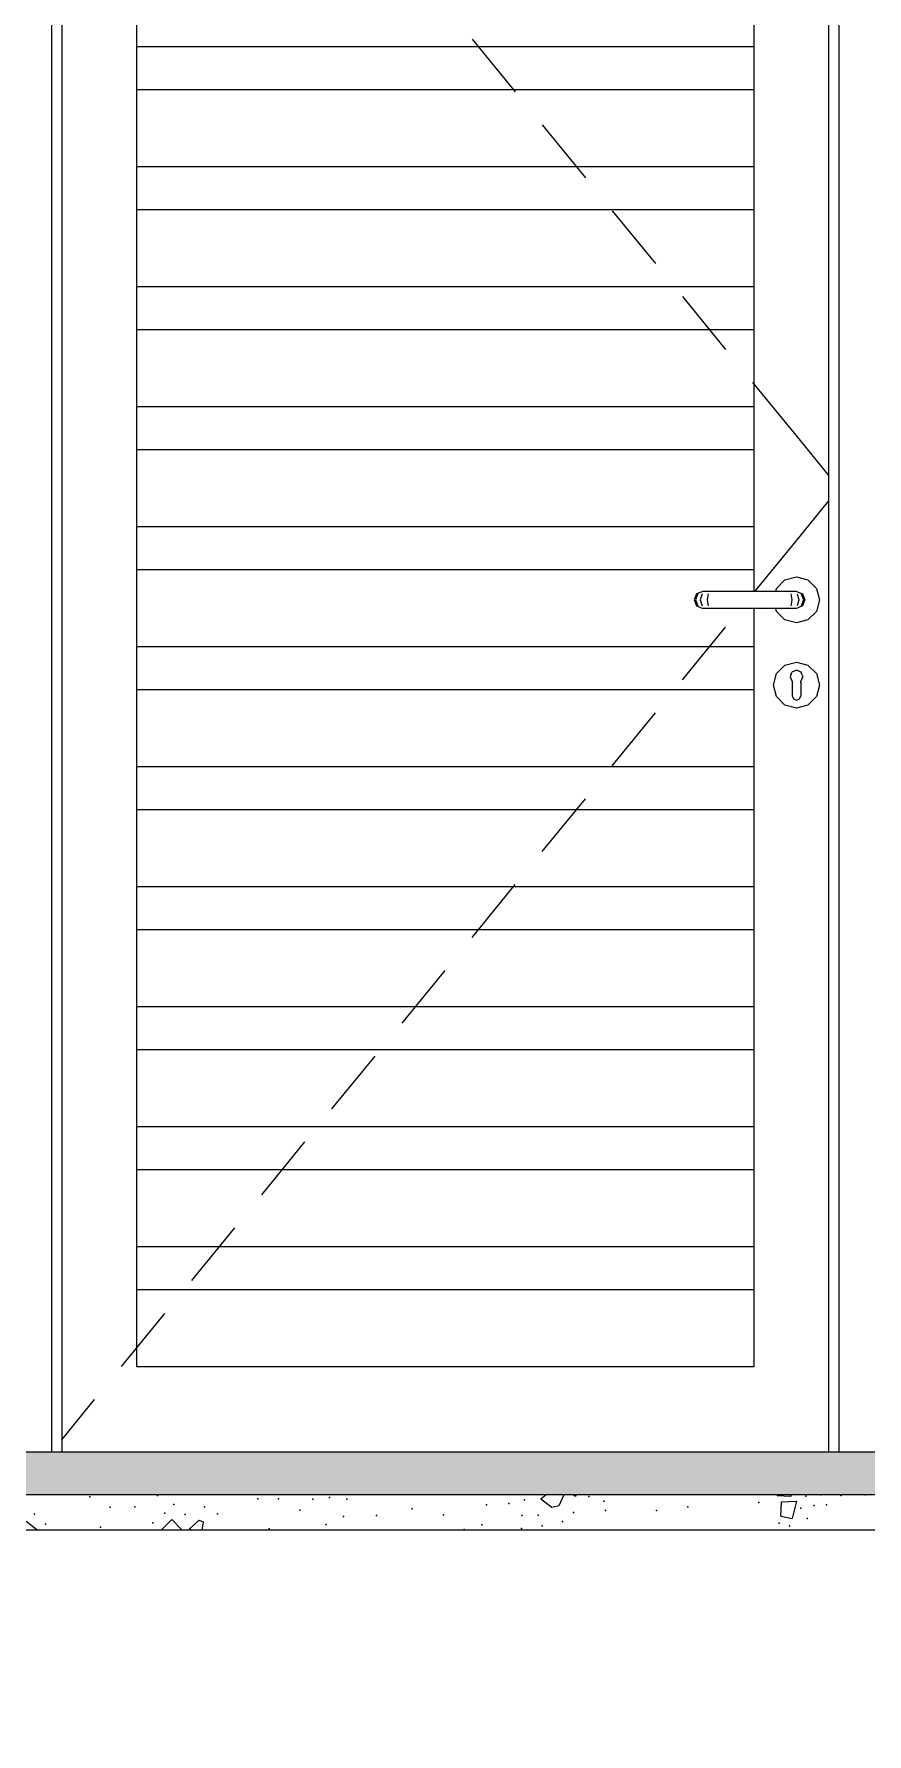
# Model space of a CAD drawing. Header units: metres. Extents: x -1783 to 21505, y -57 to 13660.
# Drawn here: x 14323.8 to 14421.5, y 7274.6 to 7474 of the extents above; entities that cross this region are included whole.
import ezdxf

# ---------------------------------------------------------------- set-up
doc = ezdxf.new("R2010")
doc.units = ezdxf.units.M
doc.header["$MEASUREMENT"] = 0
for name, color, linetype, lineweight in [('01_F1 FACHADA FRONTAL _1_LAJES.EST_Caneta_No__241', 7, 'Continuous', 13), ('01_F1 FACHADA FRONTAL _1_LAJES.EST_Caneta_No__3', 7, 'Continuous', 25), ('01_F1 FACHADA FRONTAL _1_PAREDE CONSTRUIR_Caneta_No__241', 7, 'Continuous', 13)]:
    doc.layers.add(name, color=color, linetype=linetype, lineweight=lineweight)
doc.layers.add('01_F1 FACHADA FRONTAL _1_LAJES.EST_Caneta_No__95', color=7, linetype='Continuous', lineweight=0, true_color=0xaeaeae)
doc.layers.add('01_F1 FACHADA FRONTAL _1_PAREDE CONSTRUIR', color=7, linetype='Continuous')
doc.layers.add('cotas', color=7, linetype='Continuous')

# ---------------------------------------------------------------- blocks, each defined once
blk = doc.blocks.new('*X6668', base_point=(-78.7899, -34.2481))
at = {"layer": '01_F1 FACHADA FRONTAL _1_LAJES.EST_Caneta_No__241', "color": 7, "linetype": 'Continuous', "lineweight": 13, "ltscale": 1000}
for p, q in [((-43.3927, -0.1), (-43.3988, -0.105)), ((-43.3861, -0.115), (-43.3988, -0.105)), ((-43.378, -0.113), (-43.3861, -0.115)), ((-43.3718, -0.1002), (-43.378, -0.113)), ((-43.3583, -0.1021), (-43.361, -0.1)), ((-43.3575, -0.1), (-43.3583, -0.1021)), ((-43.1216, -0.1012), (-43.1211, -0.1)), ((-43.1057, -0.102), (-43.1216, -0.1012)), ((-43.1173, -0.125), (-43.1166, -0.1084)), ((-43.1166, -0.1084), (-43.0992, -0.1073)), ((-43.1052, -0.1), (-43.1057, -0.102)), ((-43.0992, -0.1073), (-43.1043, -0.1279)), ((-44.0027, -0.1308), (-43.9901, -0.1408)), ((-43.8434, -0.1402), (-43.8317, -0.129)), ((-43.8317, -0.129), (-43.8196, -0.1416)), ((-43.811, -0.1399), (-43.8, -0.1297)), ((-43.8, -0.1297), (-43.795, -0.1318)), ((-43.795, -0.1318), (-43.7968, -0.1415)), ((-43.1173, -0.125), (-43.1043, -0.1279)), ((-43.9909, -0.1415), (-43.9901, -0.1408)), ((-43.8432, -0.1415), (-43.8434, -0.1402)), ((-43.8082, -0.1415), (-43.811, -0.1399))]:
    blk.add_line(p, q, dxfattribs=at)
for p in [(-43.928, -0.1023), (-43.9043, -0.1144), (-43.8752, -0.1139), (-43.8487, -0.1009), (-43.8294, -0.1114), (-43.7936, -0.114), (-43.7311, -0.1048), (-43.7069, -0.1046), (-43.6816, -0.118), (-43.6664, -0.1051), (-43.6468, -0.1031), (-43.6264, -0.105), (-43.5501, -0.1166), (-43.4628, -0.1119), (-43.4367, -0.11), (-43.4181, -0.106), (-43.3427, -0.1021), (-43.3252, -0.1075), (-43.3233, -0.1185), (-43.2631, -0.1183), (-43.2264, -0.1139), (-43.1432, -0.1091), (-43.0939, -0.1157), (-43.088, -0.1015), (-43.0783, -0.1124), (-43.0704, -0.1002), (-43.0639, -0.1118), (-43.0471, -0.1009), (-43.0186, -0.1002), (-43.993, -0.1227), (-43.9799, -0.1345), (-43.9155, -0.1379), (-43.8541, -0.1329), (-43.8401, -0.1215), (-43.8161, -0.1229), (-43.7783, -0.1225), (-43.6508, -0.1348), (-43.6306, -0.1256), (-43.5918, -0.1241), (-43.5131, -0.1234), (-43.4681, -0.1353), (-43.4216, -0.1395), (-43.4213, -0.1244), (-43.402, -0.1238), (-43.3975, -0.1364), (-43.3735, -0.1313), (-43.3605, -0.1208), (-43.1194, -0.1333), (-43.1073, -0.1364), (-43.0864, -0.1279), (-43.7175, -0.1399), (-43.4889, -0.1405)]:
    blk.add_point(p, dxfattribs=at)

msp = doc.modelspace()

# ---------------------------------------------------------------- hatches: boundary and pattern name
at = {"layer": '01_F1 FACHADA FRONTAL _1_LAJES.EST_Caneta_No__95', "linetype": 'Continuous', "lineweight": 0, "true_color": 0xaeaeae}
msp.add_hatch(color=253, dxfattribs=at).paths.add_polyline_path([(14287.077, 7302.625), (14571.764, 7302.625), (14571.764, 7307.625), (14287.077, 7307.625)])
at = {"layer": 'cotas'}
h = msp.add_hatch(color=7, dxfattribs=at)
h.dxf.hatch_style = 1
h.paths.add_polyline_path([(21504.961, 13659.963), (10304.961, 13659.963), (10304.961, 5739.963), (21504.961, 5739.963)])
h.paths.add_polyline_path([(10571.627, 13593.296), (21371.627, 13593.296), (21371.627, 5806.63), (10571.627, 5806.63)], flags=16)

# ---------------------------------------------------------------- linework, layer by layer
at = {"layer": '01_F1 FACHADA FRONTAL _1_LAJES.EST_Caneta_No__241', "color": 7, "linetype": 'Continuous', "lineweight": 13, "ltscale": 1000}
msp.add_line((14551.764, 7307.625), (14287.077, 7307.625), dxfattribs=at)
at = {"layer": '01_F1 FACHADA FRONTAL _1_LAJES.EST_Caneta_No__3', "color": 7, "linetype": 'Continuous', "lineweight": 25, "ltscale": 1000}
for p, q in [((14571.764, 7302.625), (14287.077, 7302.625)), ((14571.764, 7298.47), (14287.077, 7298.47))]:
    msp.add_line(p, q, dxfattribs=at)
at = {"layer": '01_F1 FACHADA FRONTAL _1_PAREDE CONSTRUIR_Caneta_No__241', "color": 7, "linetype": 'Continuous', "lineweight": 13, "ltscale": 1000}
for p, q in [((14325.862, 7533.825), (14325.862, 7307.625)), ((14418.262, 7307.625), (14418.262, 7533.825)), ((14327.062, 7532.625), (14327.062, 7307.625)), ((14417.062, 7307.625), (14417.062, 7532.625)), ((14335.862, 7317.625), (14335.862, 7523.825)), ((14408.262, 7523.825), (14408.262, 7408.625)), ((14408.262, 7472.505), (14335.862, 7472.505)), ((14375.211, 7473.42), (14380.272, 7467.225)), ((14335.862, 7467.505), (14408.262, 7467.505)), ((14383.436, 7463.353), (14388.497, 7457.158)), ((14408.262, 7458.425), (14335.862, 7458.425)), ((14335.862, 7453.425), (14408.262, 7453.425)), ((14391.661, 7453.286), (14396.722, 7447.09)), ((14408.262, 7444.345), (14335.862, 7444.345)), ((14399.885, 7443.218), (14404.947, 7437.023)), ((14335.862, 7439.345), (14408.262, 7439.345)), ((14408.11, 7433.151), (14413.172, 7426.955)), ((14408.262, 7430.265), (14335.862, 7430.265)), ((14413.172, 7426.955), (14417.062, 7422.194)), ((14335.862, 7425.265), (14408.262, 7425.265)), ((14413.172, 7414.494), (14417.062, 7419.256)), ((14408.262, 7416.185), (14335.862, 7416.185)), ((14408.377, 7408.625), (14413.172, 7414.494)), ((14335.862, 7411.185), (14408.262, 7411.185)), ((14410.924, 7408.975), (14411.912, 7409.963)), ((14411.912, 7409.963), (14413.262, 7410.325)), ((14413.262, 7410.325), (14414.612, 7409.963)), ((14414.612, 7409.963), (14415.6, 7408.975)), ((14401.555, 7408.332), (14401.262, 7407.625)), ((14401.71, 7408.332), (14401.434, 7407.625)), ((14402.262, 7408.625), (14401.555, 7408.332)), ((14402.192, 7408.332), (14401.98, 7407.625)), ((14402.376, 7408.625), (14402.262, 7408.625)), ((14402.701, 7408.625), (14402.376, 7408.625)), ((14403.188, 7408.625), (14402.701, 7408.625)), ((14402.912, 7408.332), (14402.798, 7407.625)), ((14403.762, 7408.625), (14403.188, 7408.625)), ((14411.762, 7408.625), (14403.762, 7408.625)), ((14410.83, 7408.625), (14410.924, 7408.975)), ((14412.336, 7408.625), (14411.762, 7408.625)), ((14412.823, 7408.625), (14412.336, 7408.625)), ((14412.612, 7408.332), (14412.726, 7407.625)), ((14413.148, 7408.625), (14412.823, 7408.625)), ((14413.262, 7408.625), (14413.148, 7408.625)), ((14413.262, 7408.625), (14413.969, 7408.332)), ((14413.332, 7408.332), (14413.544, 7407.625)), ((14413.814, 7408.332), (14414.09, 7407.625)), ((14413.969, 7408.332), (14414.262, 7407.625)), ((14415.6, 7408.975), (14415.962, 7407.625)), ((14401.262, 7407.625), (14401.555, 7406.918)), ((14401.434, 7407.625), (14401.71, 7406.918)), ((14401.555, 7406.918), (14402.262, 7406.625)), ((14401.98, 7407.625), (14402.192, 7406.918)), ((14402.376, 7406.625), (14402.262, 7406.625)), ((14402.701, 7406.625), (14402.376, 7406.625)), ((14403.188, 7406.625), (14402.701, 7406.625)), ((14402.798, 7407.625), (14402.912, 7406.918)), ((14403.762, 7406.625), (14403.188, 7406.625)), ((14411.762, 7406.625), (14403.762, 7406.625)), ((14408.262, 7406.625), (14408.262, 7317.625)), ((14410.924, 7406.275), (14410.83, 7406.625)), ((14411.912, 7405.286), (14410.924, 7406.275)), ((14412.336, 7406.625), (14411.762, 7406.625)), ((14412.823, 7406.625), (14412.336, 7406.625)), ((14412.726, 7407.625), (14412.612, 7406.918)), ((14413.148, 7406.625), (14412.823, 7406.625)), ((14413.262, 7406.625), (14413.148, 7406.625)), ((14413.969, 7406.918), (14413.262, 7406.625)), ((14413.544, 7407.625), (14413.332, 7406.918)), ((14414.09, 7407.625), (14413.814, 7406.918)), ((14414.262, 7407.625), (14413.969, 7406.918)), ((14415.6, 7406.275), (14414.612, 7405.286)), ((14415.962, 7407.625), (14415.6, 7406.275)), ((14399.885, 7398.231), (14404.947, 7404.427)), ((14413.262, 7404.925), (14411.912, 7405.286)), ((14414.612, 7405.286), (14413.262, 7404.925)), ((14408.262, 7402.105), (14335.862, 7402.105)), ((14410.924, 7398.975), (14411.912, 7399.963)), ((14411.912, 7399.963), (14413.262, 7400.325)), ((14413.262, 7400.325), (14414.612, 7399.963)), ((14414.612, 7399.963), (14415.6, 7398.975)), ((14410.562, 7397.625), (14410.924, 7398.975)), ((14412.59, 7398.789), (14412.515, 7398.594)), ((14412.515, 7398.594), (14412.762, 7398.065)), ((14412.59, 7398.789), (14412.724, 7399.139)), ((14413.262, 7399.367), (14412.724, 7399.139)), ((14412.762, 7398.065), (14412.762, 7397.913)), ((14413.8, 7399.139), (14413.262, 7399.367)), ((14413.762, 7398.065), (14414.009, 7398.594)), ((14413.762, 7397.913), (14413.762, 7398.065)), ((14413.934, 7398.789), (14413.8, 7399.139)), ((14413.934, 7398.789), (14414.009, 7398.594)), ((14415.6, 7398.975), (14415.962, 7397.625)), ((14335.862, 7397.105), (14408.262, 7397.105)), ((14410.924, 7396.275), (14410.562, 7397.625)), ((14411.912, 7395.286), (14410.924, 7396.275)), ((14412.762, 7397.913), (14412.762, 7397.625)), ((14412.762, 7397.625), (14412.762, 7397.336)), ((14412.762, 7397.336), (14412.762, 7396.759)), ((14412.762, 7396.759), (14412.762, 7396.375)), ((14412.762, 7396.375), (14412.908, 7396.021)), ((14412.908, 7396.021), (14413.262, 7395.875)), ((14413.262, 7395.875), (14413.616, 7396.021)), ((14413.616, 7396.021), (14413.762, 7396.375)), ((14413.762, 7397.913), (14413.762, 7397.625)), ((14413.762, 7397.625), (14413.762, 7397.336)), ((14413.762, 7397.336), (14413.762, 7396.759)), ((14413.762, 7396.759), (14413.762, 7396.375)), ((14415.6, 7396.275), (14414.612, 7395.286)), ((14415.962, 7397.625), (14415.6, 7396.275)), ((14391.661, 7388.164), (14396.722, 7394.359)), ((14413.262, 7394.925), (14411.912, 7395.286)), ((14414.612, 7395.286), (14413.262, 7394.925)), ((14408.262, 7388.025), (14335.862, 7388.025)), ((14383.436, 7378.096), (14388.497, 7384.292)), ((14335.862, 7383.025), (14408.262, 7383.025)), ((14375.211, 7368.029), (14380.272, 7374.224)), ((14408.262, 7373.945), (14335.862, 7373.945)), ((14335.862, 7368.945), (14408.262, 7368.945)), ((14366.986, 7357.962), (14372.047, 7364.157)), ((14408.262, 7359.865), (14335.862, 7359.865)), ((14335.862, 7354.865), (14408.262, 7354.865)), ((14358.761, 7347.894), (14363.823, 7354.09)), ((14408.262, 7345.785), (14335.862, 7345.785)), ((14350.536, 7337.827), (14355.598, 7344.022)), ((14335.862, 7340.785), (14408.262, 7340.785)), ((14342.312, 7327.76), (14347.373, 7333.955)), ((14408.262, 7331.705), (14335.862, 7331.705)), ((14335.862, 7326.705), (14408.262, 7326.705)), ((14334.087, 7317.692), (14339.148, 7323.887)), ((14408.262, 7317.625), (14335.862, 7317.625)), ((14327.062, 7309.094), (14330.923, 7313.82))]:
    msp.add_line(p, q, dxfattribs=at)

# ---------------------------------------------------------------- block references
at = {"layer": '01_F1 FACHADA FRONTAL _1_PAREDE CONSTRUIR', "color": 64, "linetype": 'Continuous', "lineweight": 0, "ltscale": 1000, "true_color": 0x80aa00, "xscale": 100, "yscale": 100, "zscale": 100}
msp.add_blockref('*X6668', (10844.181, 3887.816), dxfattribs=at)

doc.saveas('drawing.dxf')
